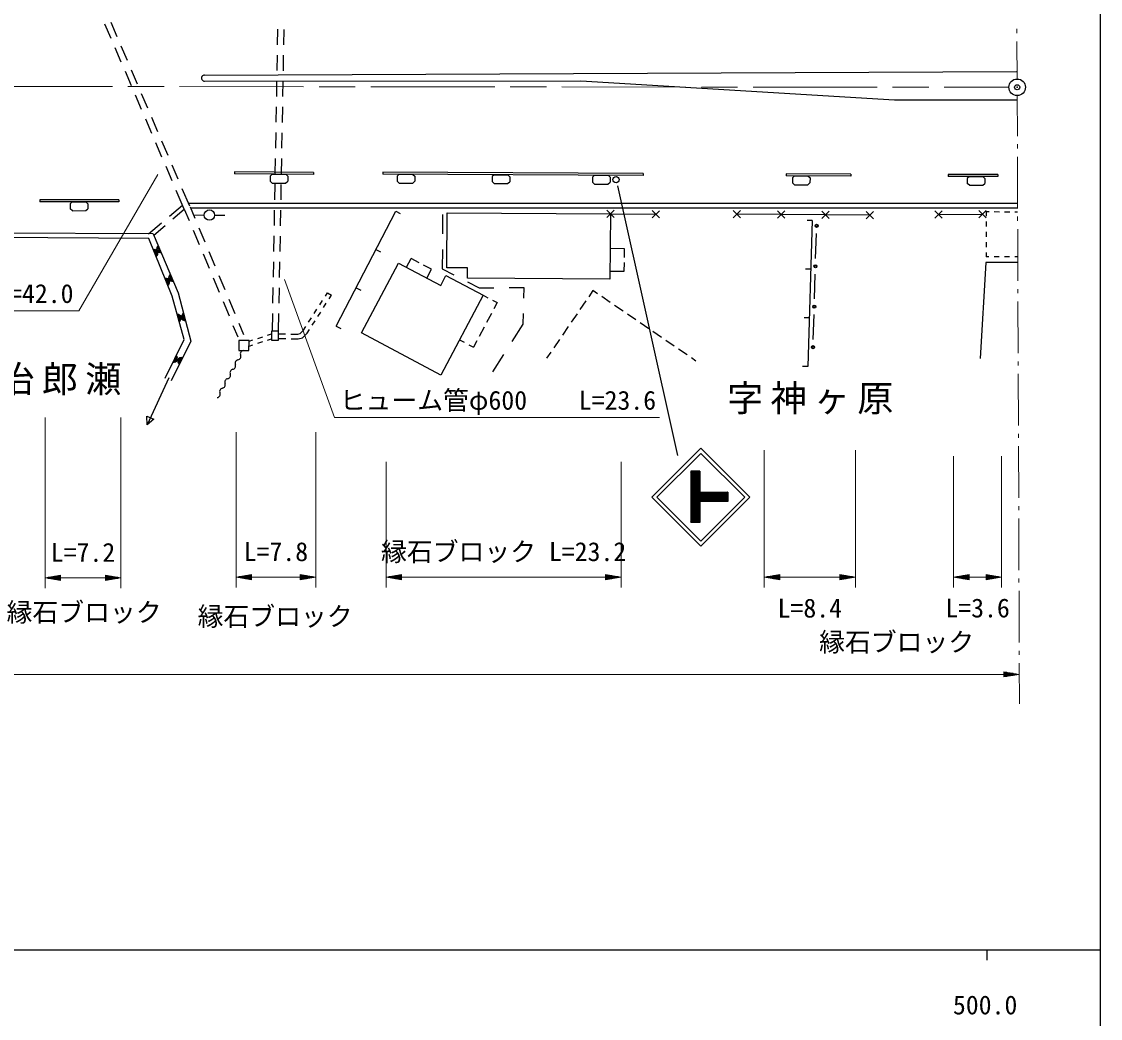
# Model space of a CAD drawing. Units: millimetres, scale not verified. Extents: x 40000 to 680000, y 20000 to 380000.
# Drawn here: x 474601 to 579000, y 198357 to 294794 of the extents above; entities that cross this region are included whole.
import ezdxf
from ezdxf.enums import TextEntityAlignment as Align

# ---------------------------------------------------------------- set-up
doc = ezdxf.new("R2010")
doc.units = ezdxf.units.MM
doc.header["$LTSCALE"] = 1000
doc.header["$PDMODE"] = 32
doc.header["$PDSIZE"] = 500
doc.linetypes.add('CHAIN', pattern=[18.5, 12, -1.5, 3.5, -1.5])
for name, color, linetype, lineweight in [('M-BGD', 7, 'Continuous', 25), ('M-BGD-HTXT', 7, 'Continuous', 13), ('M-BMK', 2, 'CHAIN', 13), ('M-BMK-SRVR', 3, 'Continuous', 25), ('M-STR-HTXT', 7, 'Continuous', 13), ('M-STR-STRC', 7, 'Continuous', 25), ('M-STR-STRD', 7, 'Continuous', 25), ('M-TTL-BAND', 7, 'Continuous', 25)]:
    doc.layers.add(name, color=color, linetype=linetype, lineweight=lineweight)
doc.layers.add('M-BGD-TXT', color=7, linetype='Continuous')
doc.layers.add('M-OTRS', color=6, linetype='Continuous')
doc.styles.add('ＭＳ ゴシック', font='')
doc.styles.get('ＭＳ ゴシック').set_extended_font_data('MS Gothic')

msp = doc.modelspace()

# ---------------------------------------------------------------- hatches: boundary and pattern name
at = {"layer": 'M-STR-STRC'}
h = msp.add_hatch(dxfattribs=at)
h.set_pattern_fill('USER', color=256, style=0, pattern_type=2)
h.set_pattern_definition([(45, (24675, 372503), (-70.7128, 70.7128), []), (135, (24675, 372503), (-70.71634, -70.71634), [])])
h.paths.add_polyline_path([(542942, 248379), (542942, 249279), (540249, 249279), (540249, 251311), (539349, 251311), (539349, 246346), (540249, 246346), (540249, 248379)])

# ---------------------------------------------------------------- linework, layer by layer
at = {"layer": 'M-BGD'}
for p, q in [((483263, 293173), (482672, 294552)), ((483851, 293326), (483260, 294705)), ((499375, 294048), (499348, 292549)), ((499975, 294043), (499948, 292543)), ((484836, 291028), (484245, 292407)), ((484248, 290876), (483657, 292254)), ((499330, 291549), (499302, 290049)), ((499930, 291543), (499902, 290044)), ((485233, 288578), (484642, 289956)), ((485821, 288731), (485230, 290109)), ((499284, 289049), (499257, 287549)), ((499884, 289044), (499857, 287544)), ((486218, 286280), (485627, 287659)), ((486805, 286433), (486214, 287811)), ((499238, 286550), (499211, 285050)), ((499838, 286544), (499811, 285044)), ((487203, 283982), (486612, 285361)), ((487790, 284135), (487199, 285514)), ((499193, 284050), (499165, 282550)), ((499793, 284045), (499765, 282545)), ((488188, 281684), (487597, 283063)), ((488775, 281837), (488184, 283216)), ((489760, 279539), (489169, 280918)), ((499147, 281550), (499120, 280051)), ((499747, 281545), (499720, 280045)), ((489173, 279386), (488582, 280765)), ((498659, 279848), (498655, 279365)), ((498860, 280032), (498659, 279848)), ((498860, 280032), (500162, 280021)), ((500162, 280021), (500360, 279834)), ((500360, 279834), (500356, 279351)), ((510952, 279838), (510950, 279355)), ((511153, 280022), (510952, 279838)), ((511153, 280022), (512455, 280016)), ((512455, 280016), (512654, 279829)), ((512654, 279829), (512651, 279346)), ((520138, 279793), (520136, 279310)), ((520339, 279977), (520138, 279793)), ((520339, 279977), (521641, 279971)), ((521641, 279971), (521840, 279784)), ((530049, 279930), (529848, 279745)), ((530049, 279930), (531351, 279923)), ((531351, 279923), (531550, 279737)), ((549396, 279866), (549195, 279681)), ((549396, 279866), (550698, 279859)), ((550698, 279859), (550897, 279673)), ((566318, 279806), (566118, 279620)), ((566318, 279806), (567620, 279806)), ((567620, 279806), (567820, 279620)), ((498853, 279177), (498655, 279365)), ((498853, 279177), (500155, 279167)), ((499101, 279051), (499074, 277551)), ((499701, 279045), (499674, 277546)), ((500155, 279167), (500356, 279351)), ((511149, 279168), (510950, 279355)), ((511149, 279168), (512450, 279162)), ((512450, 279162), (512651, 279346)), ((520335, 279123), (520136, 279310)), ((520335, 279123), (521637, 279117)), ((521637, 279117), (521837, 279301)), ((521840, 279784), (521837, 279301)), ((529848, 279745), (529846, 279262)), ((530045, 279075), (529846, 279262)), ((530045, 279075), (531347, 279069)), ((531347, 279069), (531547, 279254)), ((531550, 279737), (531547, 279254)), ((549195, 279681), (549192, 279198)), ((549392, 279012), (549192, 279198)), ((549392, 279012), (550693, 279005)), ((550693, 279005), (550894, 279190)), ((550897, 279673), (550894, 279190)), ((566118, 279620), (566118, 279138)), ((566318, 278952), (566118, 279138)), ((566318, 278952), (567620, 278952)), ((567620, 278952), (567820, 279138)), ((567820, 279620), (567820, 279138)), ((490347, 276646), (489567, 278467)), ((490870, 276950), (490154, 278620)), ((479512, 277354), (479313, 277168)), ((479313, 277168), (479314, 276685)), ((479515, 276500), (479314, 276685)), ((479512, 277354), (480814, 277357)), ((480814, 277357), (481015, 277172)), ((480816, 276503), (481016, 276689)), ((481015, 277172), (481016, 276689)), ((488917, 275962), (490183, 277031)), ((570984, 277191), (490768, 277189)), ((490901, 276878), (491362, 275776)), ((570984, 276741), (490959, 276739)), ((479515, 276500), (480816, 276503)), ((489248, 275718), (490347, 276646)), ((490347, 276646), (490809, 275545)), ((492277, 276069), (491277, 276048)), ((493276, 276078), (494276, 276074)), ((499056, 276551), (499028, 275052)), ((499656, 276546), (499628, 275046)), ((505056, 265333), (510805, 276461)), ((510805, 276461), (511249, 276232)), ((510805, 276461), (511249, 276232)), ((515342, 276119), (515330, 274245)), ((515739, 270972), (515777, 276307)), ((515777, 276307), (531582, 276193)), ((531939, 276543), (531225, 275843)), ((531232, 276550), (531932, 275836)), ((531582, 276193), (531536, 269883)), ((531582, 276193), (535981, 276151)), ((536338, 276501), (535624, 275801)), ((535631, 276508), (536331, 275794)), ((543471, 275800), (544183, 276502)), ((544178, 275795), (543476, 276507)), ((556693, 276064), (543827, 276151)), ((547760, 275771), (548472, 276473)), ((548467, 275766), (547765, 276478)), ((552048, 275742), (552760, 276444)), ((552755, 275737), (552053, 276449)), ((556337, 275713), (557048, 276416)), ((557044, 275708), (556341, 276420)), ((562972, 276493), (563682, 275789)), ((563679, 276496), (562975, 275786)), ((563327, 276141), (567577, 276161)), ((567222, 276512), (567932, 275809)), ((567929, 276516), (567225, 275805)), ((567954, 276393), (567951, 275956)), ((568221, 276388), (567954, 276393)), ((569221, 276372), (568721, 276380)), ((570220, 276356), (569720, 276364)), ((570987, 276344), (570720, 276348)), ((486888, 274249), (488154, 275317)), ((487385, 274144), (488484, 275073)), ((491196, 274622), (491775, 273239)), ((491749, 274854), (492329, 273471)), ((551114, 275535), (550614, 275551)), ((551114, 275535), (550673, 261418)), ((567948, 275456), (567945, 274956)), ((486931, 273798), (446981, 274046)), ((487342, 274246), (447080, 274495)), ((499010, 274052), (498983, 272552)), ((499610, 274046), (499583, 272546)), ((551443, 271870), (551514, 274280)), ((567943, 274456), (567940, 273956)), ((492715, 272548), (493295, 271165)), ((508888, 272752), (509333, 272522)), ((515321, 272745), (515309, 270871)), ((531558, 272865), (532912, 272856)), ((532912, 272856), (532906, 271979)), ((567937, 273456), (567934, 272956)), ((492162, 272316), (492741, 270933)), ((498964, 271552), (498937, 270052)), ((499564, 271547), (499537, 270047)), ((507491, 264674), (511073, 271438)), ((511073, 271438), (515162, 269273)), ((511841, 271032), (512289, 271878)), ((513060, 271470), (512289, 271878)), ((532903, 271479), (532896, 270603)), ((567931, 272456), (567929, 272020)), ((568216, 272021), (567929, 272020)), ((569216, 272024), (568716, 272022)), ((570216, 272028), (569716, 272026)), ((571003, 272031), (570716, 272030)), ((514273, 270827), (513502, 271236)), ((513825, 269981), (514273, 270827)), ((515309, 270871), (516430, 270294)), ((517765, 270958), (515739, 270972)), ((517758, 269982), (517765, 270958)), ((532896, 270603), (531542, 270613)), ((550967, 270829), (550467, 270845)), ((493128, 270011), (493708, 268627)), ((493681, 270243), (494261, 268859)), ((515162, 269273), (515666, 270226)), ((515666, 270226), (519267, 268319)), ((531536, 269883), (517758, 269982)), ((517765, 269608), (518886, 269032)), ((551329, 267960), (551400, 270370)), ((498919, 269053), (498891, 267553)), ((499519, 269047), (499491, 267547)), ((503997, 268223), (504219, 268568)), ((504219, 268568), (504597, 268324)), ((504361, 267958), (504597, 268324)), ((506972, 269043), (507416, 268813)), ((519267, 268319), (515179, 260602)), ((518886, 269032), (520292, 269043)), ((519267, 268319), (519721, 268079)), ((521792, 269055), (523198, 269065)), ((523198, 269065), (523169, 268043)), ((529884, 268773), (529478, 268178)), ((530333, 268466), (529884, 268773)), ((494094, 267705), (494674, 266322)), ((494647, 267937), (495227, 266553)), ((503455, 267383), (503726, 267803)), ((503819, 267118), (504090, 267538)), ((520163, 267845), (520617, 267604)), ((520617, 267604), (520293, 266994)), ((529196, 267765), (528631, 266939)), ((531571, 267620), (530746, 268184)), ((532810, 266774), (531984, 267338)), ((498873, 266553), (498842, 264841)), ((499473, 266547), (499442, 264841)), ((502913, 266542), (503184, 266962)), ((503277, 266277), (503548, 266697)), ((520059, 266552), (519591, 265669)), ((523127, 266544), (523098, 265522)), ((528349, 266527), (527785, 265701)), ((534048, 265927), (533222, 266492)), ((551215, 264050), (551286, 266460)), ((495060, 265399), (495522, 264297)), ((495614, 265631), (496075, 264529)), ((501878, 264936), (502100, 265281)), ((502371, 265702), (502642, 266122)), ((502736, 265437), (503007, 265857)), ((505056, 265333), (505500, 265104)), ((519357, 265227), (518889, 264343)), ((523098, 265522), (522030, 263848)), ((527503, 265288), (526939, 264463)), ((535287, 265081), (534461, 265645)), ((550820, 266124), (550320, 266139)), ((497463, 264148), (497938, 264304)), ((498413, 264460), (498786, 264583)), ((499479, 264841), (498786, 264841)), ((498786, 264841), (498786, 263981)), ((499479, 263981), (499479, 264841)), ((499479, 264149), (500179, 264127)), ((499493, 264599), (500156, 264578)), ((500656, 264562), (501320, 264541)), ((501320, 264541), (501544, 264609)), ((501380, 264089), (501780, 264211)), ((501544, 264609), (501878, 264936)), ((501780, 264211), (502229, 264650)), ((502229, 264650), (502465, 265016)), ((515179, 260602), (507491, 264674)), ((536525, 264235), (535699, 264799)), ((495634, 263939), (495621, 262982)), ((496617, 263925), (495634, 263939)), ((496603, 262969), (496617, 263925)), ((496609, 263393), (496985, 263517)), ((496616, 263869), (496988, 263992)), ((497460, 263673), (497935, 263829)), ((498410, 263986), (498786, 264109)), ((498786, 263981), (499479, 263981)), ((500679, 264111), (501380, 264089)), ((516982, 264006), (517436, 263765)), ((517878, 263531), (518332, 263291)), ((518655, 263901), (518332, 263291)), ((526656, 264050), (526092, 263224)), ((537763, 263388), (536938, 263952)), ((539002, 262542), (538176, 263106)), ((495621, 262982), (496603, 262969)), ((521224, 262583), (520156, 260909)), ((525810, 262811), (525403, 262216)), ((539863, 261953), (539415, 262260)), ((550673, 261418), (550174, 261434)), ((550673, 261418), (550174, 261434)), ((488844, 260338), (486756, 255795)), ((486756, 255795), (486729, 256633)), ((486729, 256633), (487410, 256320)), ((487410, 256320), (486756, 255795))]:
    msp.add_line(p, q, dxfattribs=at)
for points in [[(488484, 260301), (490324, 264035), (489181, 268216), (486931, 273798)], [(487342, 274246), (489752, 268536), (490965, 263875), (489069, 260050)], [(571005, 271498), (567912, 271498), (567366, 262188)]]:
    msp.add_lwpolyline(points, dxfattribs=at)
for centre, radius in [((492776, 276080), 500), ((551535, 275030), 150), ((551535, 275030), 120), ((551535, 275030), 100), ((551535, 275030), 100), ((551535, 275030), 100), ((551535, 275030), 100), ((551422, 271120), 150), ((551422, 271120), 120), ((551422, 271120), 100), ((551422, 271120), 100), ((551422, 271120), 100), ((551422, 271120), 100), ((551308, 267210), 150), ((551308, 267210), 120), ((551308, 267210), 100), ((551308, 267210), 100), ((551308, 267210), 100), ((551308, 267210), 100), ((551194, 263300), 150), ((551194, 263300), 120), ((551194, 263300), 100), ((551194, 263300), 100), ((551194, 263300), 100), ((551194, 263300), 100)]:
    msp.add_circle(centre, radius, dxfattribs=at)
for centre, radius, start, end in [((487445, 272378), 354, 300.74611, 103.15129), ((487445, 272378), 283, 302.97015, 100.92725), ((487445, 272378), 212, 306.71648, 97.18092), ((487445, 272378), 142, 314.4282, 89.46919), ((488013, 272794), 354, 121.68796, 284.09314), ((488013, 272794), 283, 123.912, 281.8691), ((488013, 272794), 212, 127.65833, 278.12278), ((488013, 272794), 142, 135.37006, 270.41105), ((488013, 272794), 100, 145.68772, 260.09338), ((488013, 272794), 100, 145.68772, 260.09338), ((487445, 272378), 100, 324.74587, 79.15153), ((487445, 272378), 100, 324.74587, 79.15153), ((488566, 269595), 354, 300.74611, 103.15129), ((488566, 269595), 283, 302.97015, 100.92725), ((488566, 269595), 212, 306.71648, 97.18092), ((488566, 269595), 142, 314.4282, 89.46919), ((488566, 269595), 100, 324.74587, 79.15153), ((488566, 269595), 100, 324.74587, 79.15153), ((489180, 270030), 354, 121.68796, 284.09314), ((489180, 270030), 283, 123.912, 281.8691), ((489180, 270030), 212, 127.65833, 278.12278), ((489180, 270030), 142, 135.37006, 270.41105), ((489180, 270030), 100, 145.68772, 260.09338), ((489180, 270030), 100, 145.68772, 260.09338), ((489700, 266111), 354, 294.08485, 96.49002), ((489700, 266111), 283, 296.30888, 94.26598), ((489700, 266111), 212, 300.05521, 90.51966), ((489700, 266111), 142, 307.76694, 82.80793), ((490411, 266219), 354, 113.37644, 275.78162), ((490411, 266219), 283, 115.60048, 273.55758), ((490411, 266219), 212, 119.34681, 269.81125), ((490411, 266219), 142, 127.05853, 262.09952), ((490411, 266219), 100, 137.3762, 251.78186), ((490411, 266219), 100, 137.3762, 251.78186), ((489700, 266111), 100, 318.0846, 72.49027), ((489700, 266111), 100, 318.0846, 72.49027), ((489355, 262192), 354, 252.57544, 54.98062), ((489355, 262192), 283, 254.79948, 52.75658), ((489355, 262192), 212, 258.54581, 49.01026), ((489355, 262192), 142, 266.25754, 41.29853), ((489355, 262192), 100, 276.5752, 30.98086), ((489355, 262192), 100, 276.5752, 30.98086), ((490065, 261938), 354, 72.44147, 234.84665), ((490065, 261938), 283, 74.66551, 232.62261), ((490065, 261938), 212, 78.41183, 228.87628), ((490065, 261938), 142, 86.12356, 221.16455), ((495599, 261738), 332, 99.87318, 202.66465), ((495485, 262393), 332, 279.87318, 22.66465), ((496098, 262649), 332, 99.87318, 202.66465), ((490065, 261938), 100, 96.44122, 210.84689), ((490065, 261938), 100, 96.44122, 210.84689), ((495099, 260827), 332, 99.87318, 202.66465), ((494985, 261482), 332, 279.87318, 22.66465), ((494600, 259916), 332, 99.87318, 202.66465), ((494486, 260570), 332, 279.87318, 22.66465), ((494100, 259004), 332, 99.87318, 202.66465), ((493986, 259659), 332, 279.87318, 22.66465), ((493487, 258748), 332, 279.87318, 22.66465)]:
    msp.add_arc(centre, radius, start, end, dxfattribs=at)
at = {"layer": 'M-BGD-HTXT'}
for p, q in [((570924, 293682), (570922, 294082)), ((570940, 289238), (570926, 292882)), ((570960, 283722), (570946, 287638)), ((570965, 282522), (570963, 282922)), ((570986, 276722), (570968, 281722)), ((570990, 275522), (570989, 275922)), ((571012, 269722), (570993, 274722)), ((571016, 268522), (571015, 268922)), ((571037, 262722), (571019, 267722)), ((571042, 261522), (571040, 261922)), ((571063, 255722), (571045, 260722)), ((571068, 254522), (571066, 254922)), ((571089, 248722), (571071, 253722)), ((571093, 247522), (571092, 247922)), ((571115, 241722), (571096, 246722)), ((571119, 240522), (571118, 240922)), ((571140, 234722), (571122, 239722)), ((571145, 233522), (571143, 233922)), ((571162, 228806), (571148, 232722))]:
    msp.add_line(p, q, dxfattribs=at)
at = {"layer": 'M-BMK'}
msp.add_line((471393, 288518), (570143, 288438), dxfattribs=at)
at = {"layer": 'M-BMK-SRVR'}
msp.add_circle((570943, 288438), 800, dxfattribs=at)
at = {"layer": 'M-OTRS'}
msp.add_point((570943, 288438), dxfattribs=at)
at = {"layer": 'M-STR-HTXT'}
for p, q in [((476879, 256483), (476879, 239979)), ((484211, 256483), (484211, 239979)), ((495360, 255061), (495360, 240049)), ((503067, 255061), (503067, 240049)), ((546464, 253341), (546464, 240049)), ((555293, 253341), (555293, 240049)), ((564795, 252742), (564795, 240049)), ((569434, 252742), (569434, 240049)), ((509875, 252218), (509875, 240049)), ((532621, 252218), (532621, 240049)), ((476879, 240979), (478379, 241229)), ((478079, 241179), (478379, 241179)), ((478379, 240729), (478379, 241229)), ((484211, 240979), (482711, 241229)), ((482711, 241229), (482711, 240729)), ((483011, 241179), (482711, 241179)), ((495360, 241049), (496860, 241299)), ((496860, 241199), (496260, 241199)), ((496560, 241249), (496860, 241249)), ((496860, 240799), (496860, 241299)), ((503067, 241049), (501567, 241299)), ((501567, 241299), (501567, 240799)), ((501867, 241249), (501567, 241249)), ((501567, 241199), (502167, 241199)), ((509875, 241049), (511375, 241299)), ((511375, 241199), (510775, 241199)), ((511075, 241249), (511375, 241249)), ((511375, 240799), (511375, 241299)), ((532621, 241049), (531121, 241299)), ((531121, 241299), (531121, 240799)), ((531421, 241249), (531121, 241249)), ((531121, 241199), (531721, 241199)), ((546464, 241049), (547964, 241299)), ((547964, 241199), (547364, 241199)), ((547664, 241249), (547964, 241249)), ((547964, 240799), (547964, 241299)), ((555293, 241049), (553793, 241299)), ((553793, 241299), (553793, 240799)), ((554093, 241249), (553793, 241249)), ((553793, 241199), (554393, 241199)), ((564795, 241049), (566295, 241299)), ((566295, 241199), (565695, 241199)), ((565995, 241249), (566295, 241249)), ((566295, 240799), (566295, 241299)), ((569434, 241049), (567934, 241299)), ((567934, 241299), (567934, 240799)), ((568234, 241249), (567934, 241249)), ((567934, 241199), (568534, 241199)), ((476879, 240979), (478379, 240729)), ((476879, 240979), (478379, 240979)), ((478379, 241029), (477179, 241029)), ((478379, 240929), (477179, 240929)), ((477479, 241079), (478379, 241079)), ((477479, 240879), (478379, 240879)), ((478379, 241129), (477779, 241129)), ((478379, 240829), (477779, 240829)), ((478079, 240779), (478379, 240779)), ((478379, 240979), (482711, 240979)), ((482711, 241129), (483311, 241129)), ((483611, 241079), (482711, 241079)), ((482711, 241029), (483911, 241029)), ((484211, 240979), (482711, 240729)), ((484211, 240979), (482711, 240979)), ((482711, 240929), (483911, 240929)), ((483611, 240879), (482711, 240879)), ((482711, 240829), (483311, 240829)), ((483011, 240779), (482711, 240779)), ((495360, 241049), (496860, 240799)), ((495360, 241049), (496860, 241049)), ((496860, 241099), (495660, 241099)), ((496860, 240999), (495660, 240999)), ((495960, 241149), (496860, 241149)), ((495960, 240949), (496860, 240949)), ((496860, 240899), (496260, 240899)), ((496560, 240849), (496860, 240849)), ((496860, 241049), (501567, 241049)), ((502467, 241149), (501567, 241149)), ((501567, 241099), (502767, 241099)), ((503067, 241049), (501567, 240799)), ((503067, 241049), (501567, 241049)), ((501567, 240999), (502767, 240999)), ((502467, 240949), (501567, 240949)), ((501567, 240899), (502167, 240899)), ((501867, 240849), (501567, 240849)), ((509875, 241049), (511375, 240799)), ((509875, 241049), (511375, 241049)), ((511375, 241099), (510175, 241099)), ((511375, 240999), (510175, 240999)), ((510475, 241149), (511375, 241149)), ((510475, 240949), (511375, 240949)), ((511375, 240899), (510775, 240899)), ((511075, 240849), (511375, 240849)), ((511375, 241049), (531121, 241049)), ((532021, 241149), (531121, 241149)), ((531121, 241099), (532321, 241099)), ((532621, 241049), (531121, 240799)), ((532621, 241049), (531121, 241049)), ((531121, 240999), (532321, 240999)), ((532021, 240949), (531121, 240949)), ((531121, 240899), (531721, 240899)), ((531421, 240849), (531121, 240849)), ((546464, 241049), (547964, 240799)), ((546464, 241049), (547964, 241049)), ((547964, 241099), (546764, 241099)), ((547964, 240999), (546764, 240999)), ((547064, 241149), (547964, 241149)), ((547064, 240949), (547964, 240949)), ((547964, 240899), (547364, 240899)), ((547664, 240849), (547964, 240849)), ((547964, 241049), (553793, 241049)), ((554693, 241149), (553793, 241149)), ((553793, 241099), (554993, 241099)), ((555293, 241049), (553793, 240799)), ((555293, 241049), (553793, 241049)), ((553793, 240999), (554993, 240999)), ((554693, 240949), (553793, 240949)), ((553793, 240899), (554393, 240899)), ((554093, 240849), (553793, 240849)), ((564795, 241049), (566295, 240799)), ((564795, 241049), (566295, 241049)), ((566295, 241099), (565095, 241099)), ((566295, 240999), (565095, 240999)), ((565395, 241149), (566295, 241149)), ((565395, 240949), (566295, 240949)), ((566295, 240899), (565695, 240899)), ((565995, 240849), (566295, 240849)), ((566295, 241049), (567934, 241049)), ((568834, 241149), (567934, 241149)), ((567934, 241099), (569134, 241099)), ((569434, 241049), (567934, 240799)), ((569434, 241049), (567934, 241049)), ((567934, 240999), (569134, 240999)), ((568834, 240949), (567934, 240949)), ((567934, 240899), (568534, 240899)), ((568234, 240849), (567934, 240849)), ((571152, 231642), (569652, 231892)), ((569652, 231892), (569652, 231392)), ((569952, 231842), (569652, 231842)), ((569652, 231792), (570252, 231792)), ((268772, 231642), (569652, 231642)), ((570552, 231742), (569652, 231742)), ((569652, 231692), (570852, 231692)), ((571152, 231642), (569652, 231392)), ((571152, 231642), (569652, 231642)), ((569652, 231592), (570852, 231592)), ((570552, 231542), (569652, 231542)), ((569652, 231492), (570252, 231492)), ((569952, 231442), (569652, 231442))]:
    msp.add_line(p, q, dxfattribs=at)
for points in [[(487773, 279986), (480141, 266817), (448691, 266817)], [(500056, 269835), (504870, 256492), (536320, 256492)]]:
    msp.add_lwpolyline(points, dxfattribs=at)
at = {"layer": 'M-STR-STRC'}
for p, q in [((532261, 278894), (538078, 252809)), ((535593, 248773), (540331, 253511)), ((536088, 248773), (540331, 253016)), ((540331, 253511), (545069, 248773)), ((540331, 253016), (544574, 248773)), ((539349, 251311), (539349, 246346)), ((540249, 251311), (539349, 251311)), ((540249, 251311), (540249, 249279)), ((535593, 248773), (540331, 244036)), ((536088, 248773), (540331, 244531)), ((540249, 249279), (542942, 249279)), ((540331, 244531), (544574, 248773)), ((540331, 244036), (545069, 248773)), ((542942, 249279), (542942, 248379)), ((542942, 248379), (540249, 248379)), ((540249, 248379), (540249, 246346)), ((540249, 246346), (539349, 246346))]:
    msp.add_line(p, q, dxfattribs=at)
msp.add_circle((532129, 279509), 305, dxfattribs=at)
at = {"layer": 'M-STR-STRD'}
for p, q in [((492311, 289615), (570865, 289955)), ((495211, 280261), (495209, 280061)), ((502835, 279999), (495209, 280061)), ((502837, 280199), (495211, 280261)), ((502837, 280199), (502835, 279999)), ((509556, 280230), (509555, 280030)), ((534741, 279907), (509555, 280030)), ((534742, 280107), (509556, 280230)), ((534742, 280107), (534741, 279907)), ((548598, 280070), (548597, 279870)), ((554846, 279838), (548597, 279870)), ((554847, 280038), (548598, 280070)), ((554847, 280038), (554846, 279838)), ((569085, 280006), (564275, 280006)), ((564275, 280006), (564275, 279806)), ((569085, 279806), (564275, 279806)), ((569085, 280006), (569085, 279806)), ((484026, 277565), (476368, 277546)), ((476368, 277546), (476369, 277346)), ((484027, 277365), (476369, 277346)), ((484026, 277565), (484027, 277365))]:
    msp.add_line(p, q, dxfattribs=at)
msp.add_lwpolyline([(492311, 289033), (528727, 289056), (559083, 287219), (570947, 287237)], dxfattribs=at)
msp.add_arc((492301, 289324), 291, 88.12018, 271.95135, dxfattribs=at)
at = {"layer": 'M-TTL-BAND'}
for p, q in [((579000, 20000), (579000, 370000)), ((40000, 205000), (579000, 205000)), ((568000, 205000), (568000, 204000))]:
    msp.add_line(p, q, dxfattribs=at)

# ---------------------------------------------------------------- texts
at = {"layer": 'M-BGD-TXT', "char_height": 2566, "attachment_point": 8, "style": 'ＭＳ ゴシック'}
for s, insert in [('\\T1.2;字治郎瀬', (476559, 258645)), ('\\T1.2;字神ヶ原', (551276, 256791))]:
    msp.add_mtext(s, dxfattribs=dict(at, insert=insert))
at = {"layer": 'M-STR-HTXT', "style": 'ＭＳ ゴシック'}
for s, p in [('ヒューム管φ600\u3000\u3000L=42.0', (464316, 267017)), ('ヒューム管φ600\u3000\u3000L=23.6', (520695, 256692)), ('L=7.2', (480545, 241979)), ('L=7.8', (499213, 242049)), ('縁石ブロック L=23.2', (521248, 242049)), ('縁石ブロック', (480651, 236186)), ('縁石ブロック', (499138, 235787)), ('L=8.4', (550878, 236587)), ('L=3.6', (567115, 236598)), ('縁石ブロック', (559277, 233305))]:
    msp.add_text(s, height=1833, dxfattribs=at).set_placement(p, align=Align.BOTTOM_CENTER)
at = {"layer": 'M-TTL-BAND', "style": 'ＭＳ ゴシック'}
msp.add_text('500.0', height=1833, dxfattribs=at).set_placement((567844, 198195), align=Align.BOTTOM_CENTER)

doc.saveas('drawing.dxf')
